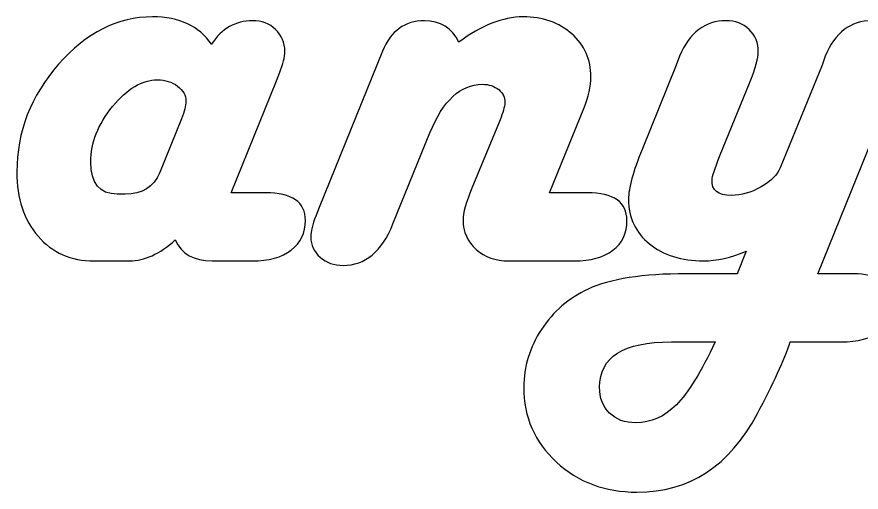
# Model space of a CAD drawing. Header units: millimetres. Extents: x -73.4 to 8.8, y -14.6 to 57.5.
# Drawn here: x -71.22 to -41.13, y -11.59 to 5.36 of the extents above; entities that cross this region are included whole.
import ezdxf

# ---------------------------------------------------------------- set-up
doc = ezdxf.new("R2010")
doc.units = ezdxf.units.MM
doc.header["$MEASUREMENT"] = 0
doc.layers.add('Layer 1', color=7, linetype='Continuous')

msp = doc.modelspace()

# ---------------------------------------------------------------- linework, layer by layer
at = {"layer": 'Layer 1'}
for points, knots in [([(-63.5821, -0.916), (-63.5821, -0.916), (-62.3494, -0.916), (-62.3494, -0.916), (-62.3494, -0.916), (-61.4066, -0.916), (-60.9332, -1.2441), (-60.9332, -1.8968), (-60.9332, -1.8968), (-60.9332, -2.3472), (-61.1012, -2.7021), (-61.4372, -2.958), (-61.4372, -2.958), (-61.7769, -3.2137), (-62.2386, -3.3435), (-62.8303, -3.3435), (-62.8303, -3.3435), (-62.8303, -3.3435), (-64.2617, -3.3435), (-64.2617, -3.3435), (-64.2617, -3.3435), (-64.9027, -3.3435), (-65.3417, -3.0953), (-65.5708, -2.5952), (-65.5708, -2.5952), (-66.1319, -3.0953), (-66.67, -3.3435), (-67.1929, -3.3435), (-67.1929, -3.3435), (-67.1929, -3.3435), (-68.4677, -3.3435), (-68.4677, -3.3435), (-68.4677, -3.3435), (-69.2884, -3.3435), (-69.9524, -3.0494), (-70.4602, -2.4656), (-70.4602, -2.4656), (-70.9639, -1.8816), (-71.2158, -1.1181), (-71.2158, -0.1717), (-71.2158, -0.1717), (-71.2158, 1.2595), (-70.7196, 2.5383), (-69.731, 3.668), (-69.731, 3.668), (-68.7426, 4.794), (-67.6241, 5.3589), (-66.3799, 5.3589), (-66.3799, 5.3589), (-65.4218, 5.3589), (-64.7272, 5.0345), (-64.2845, 4.3818), (-64.2845, 4.3818), (-63.9104, 4.9427), (-63.4218, 5.2214), (-62.8188, 5.2214), (-62.8188, 5.2214), (-62.4905, 5.2214), (-62.2158, 5.1184), (-61.9944, 4.9085), (-61.9944, 4.9085), (-61.7769, 4.6985), (-61.6662, 4.439), (-61.6662, 4.1337), (-61.6662, 4.1337), (-61.6662, 3.9239), (-61.7272, 3.6718), (-61.8455, 3.3818), (-61.8455, 3.3818), (-61.8455, 3.3818), (-61.9676, 3.0802), (-61.9676, 3.0802), (-61.9676, 3.0802), (-61.9676, 3.0802), (-63.5821, -0.916), (-63.5821, -0.916)], [0, 0, 0, 0, 0.05, 0.05, 0.05, 0.05, 0.1, 0.1, 0.1, 0.1, 0.15, 0.15, 0.15, 0.15, 0.2, 0.2, 0.2, 0.2, 0.25, 0.25, 0.25, 0.25, 0.3, 0.3, 0.3, 0.3, 0.35, 0.35, 0.35, 0.35, 0.4, 0.4, 0.4, 0.4, 0.45, 0.45, 0.45, 0.45, 0.5, 0.5, 0.5, 0.5, 0.55, 0.55, 0.55, 0.55, 0.6, 0.6, 0.6, 0.6, 0.65, 0.65, 0.65, 0.65, 0.7, 0.7, 0.7, 0.7, 0.75, 0.75, 0.75, 0.75, 0.8, 0.8, 0.8, 0.8, 0.85, 0.85, 0.85, 0.85, 0.9, 0.9, 0.9, 0.9, 1, 1, 1, 1]), ([(-52.231, -0.916), (-52.231, -0.916), (-50.8875, -0.916), (-50.8875, -0.916), (-50.8875, -0.916), (-49.9449, -0.916), (-49.4753, -1.2479), (-49.4753, -1.9083), (-49.4753, -1.9083), (-49.4753, -2.3586), (-49.6433, -2.7137), (-49.9753, -2.9655), (-49.9753, -2.9655), (-50.3113, -3.2174), (-50.7731, -3.3435), (-51.3571, -3.3435), (-51.3571, -3.3435), (-51.3571, -3.3435), (-53.6929, -3.3435), (-53.6929, -3.3435), (-53.6929, -3.3435), (-54.1509, -3.3435), (-54.5364, -3.206), (-54.8493, -2.9312), (-54.8493, -2.9312), (-55.1586, -2.6526), (-55.3151, -2.3053), (-55.3151, -1.8893), (-55.3151, -1.8893), (-55.3151, -1.6374), (-55.2083, -1.2556), (-54.9983, -0.748), (-54.9983, -0.748), (-54.9983, -0.748), (-53.9983, 1.6909), (-53.9983, 1.6909), (-53.9983, 1.6909), (-53.8913, 1.9427), (-53.8342, 2.1489), (-53.8265, 2.3054), (-53.8265, 2.3054), (-53.8188, 2.4848), (-53.8913, 2.6374), (-54.044, 2.7634), (-54.044, 2.7634), (-54.1966, 2.8894), (-54.3953, 2.9543), (-54.6318, 2.9543), (-54.6318, 2.9543), (-55.4028, 2.9543), (-56.025, 2.3779), (-56.4944, 1.2214), (-56.4944, 1.2214), (-56.4944, 1.2214), (-57.815, -2.0266), (-57.815, -2.0266), (-57.815, -2.0266), (-58.212, -3.0112), (-58.8036, -3.5038), (-59.5861, -3.5038), (-59.5861, -3.5038), (-59.9104, -3.5038), (-60.1815, -3.4084), (-60.4066, -3.2137), (-60.4066, -3.2137), (-60.632, -3.0191), (-60.7426, -2.7786), (-60.7426, -2.4961), (-60.7426, -2.4961), (-60.7426, -2.2861), (-60.6815, -2.0381), (-60.5631, -1.7442), (-60.5631, -1.7442), (-60.5631, -1.7442), (-60.441, -1.4426), (-60.441, -1.4426), (-60.441, -1.4426), (-60.441, -1.4426), (-58.1815, 4.1337), (-58.1815, 4.1337), (-58.1815, 4.1337), (-57.8875, 4.8589), (-57.3953, 5.2214), (-56.6929, 5.2214), (-56.6929, 5.2214), (-56.1166, 5.2214), (-55.7082, 4.9658), (-55.4602, 4.458), (-55.4602, 4.458), (-54.6624, 5.0574), (-53.8991, 5.3589), (-53.1778, 5.3589), (-53.1778, 5.3589), (-52.4753, 5.3589), (-51.8953, 5.1565), (-51.441, 4.7559), (-51.441, 4.7559), (-50.9868, 4.3512), (-50.7578, 3.8398), (-50.7578, 3.2214), (-50.7578, 3.2214), (-50.7578, 2.8778), (-50.8418, 2.5039), (-51.006, 2.0917), (-51.006, 2.0917), (-51.006, 2.0917), (-52.231, -0.916), (-52.231, -0.916)], [0, 0, 0, 0, 0.0357143, 0.0357143, 0.0357143, 0.0357143, 0.0714286, 0.0714286, 0.0714286, 0.0714286, 0.1071429, 0.1071429, 0.1071429, 0.1071429, 0.1428571, 0.1428571, 0.1428571, 0.1428571, 0.1785714, 0.1785714, 0.1785714, 0.1785714, 0.2142857, 0.2142857, 0.2142857, 0.2142857, 0.25, 0.25, 0.25, 0.25, 0.2857143, 0.2857143, 0.2857143, 0.2857143, 0.3214286, 0.3214286, 0.3214286, 0.3214286, 0.3571429, 0.3571429, 0.3571429, 0.3571429, 0.3928571, 0.3928571, 0.3928571, 0.3928571, 0.4285714, 0.4285714, 0.4285714, 0.4285714, 0.4642857, 0.4642857, 0.4642857, 0.4642857, 0.5, 0.5, 0.5, 0.5, 0.5357143, 0.5357143, 0.5357143, 0.5357143, 0.5714286, 0.5714286, 0.5714286, 0.5714286, 0.6071429, 0.6071429, 0.6071429, 0.6071429, 0.6428571, 0.6428571, 0.6428571, 0.6428571, 0.6785714, 0.6785714, 0.6785714, 0.6785714, 0.7142857, 0.7142857, 0.7142857, 0.7142857, 0.75, 0.75, 0.75, 0.75, 0.7857143, 0.7857143, 0.7857143, 0.7857143, 0.8214286, 0.8214286, 0.8214286, 0.8214286, 0.8571429, 0.8571429, 0.8571429, 0.8571429, 0.8928571, 0.8928571, 0.8928571, 0.8928571, 0.9285714, 0.9285714, 0.9285714, 0.9285714, 1, 1, 1, 1]), ([(-40.0318, -5.3426), (-40.1278, -5.5404), (-40.279, -5.716), (-40.4563, -5.8511), (-40.4563, -5.8511), (-40.785, -6.1018), (-41.2464, -6.2289), (-41.8418, -6.2289), (-41.8418, -6.2289), (-41.8418, -6.2289), (-43.6547, -6.2289), (-43.6547, -6.2289), (-43.6547, -6.2289), (-43.8685, -6.8701), (-44.2617, -7.7251), (-44.8265, -8.7862), (-44.8265, -8.7862), (-45.8114, -10.6526), (-47.2387, -11.5877), (-49.1166, -11.5877), (-49.1166, -11.5877), (-50.2578, -11.5877), (-51.2158, -11.2291), (-51.9907, -10.5152), (-51.9907, -10.5152), (-52.7655, -9.7977), (-53.1509, -8.9083), (-53.1509, -7.8511), (-53.1509, -7.8511), (-53.1509, -7.1143), (-52.9411, -6.4235), (-52.5212, -5.7862), (-52.5212, -5.7862), (-52.0976, -5.1488), (-51.548, -4.6718), (-50.8609, -4.351), (-50.8609, -4.351), (-50.0709, -3.9847), (-48.9067, -3.8014), (-47.3648, -3.8014), (-47.3648, -3.8014), (-47.3648, -3.8014), (-45.5441, -3.8014), (-45.5441, -3.8014), (-45.5441, -3.8014), (-45.5441, -3.8014), (-45.2196, -2.9961), (-45.2196, -2.9961), (-45.2196, -2.9961), (-45.7693, -3.2289), (-46.2769, -3.3435), (-46.7387, -3.3435), (-46.7387, -3.3435), (-47.5326, -3.3435), (-48.1815, -3.1411), (-48.6739, -2.7328), (-48.6739, -2.7328), (-49.1701, -2.3282), (-49.4182, -1.7977), (-49.4182, -1.1488), (-49.4182, -1.1488), (-49.4182, -0.7518), (-49.2578, -0.1602), (-48.9372, 0.6298), (-48.9372, 0.6298), (-48.9372, 0.6298), (-47.7236, 3.6414), (-47.7236, 3.6414), (-47.7236, 3.6414), (-47.7236, 3.6414), (-47.6013, 3.9581), (-47.6013, 3.9581), (-47.6013, 3.9581), (-47.2425, 4.8016), (-46.6892, 5.2214), (-45.9411, 5.2214), (-45.9411, 5.2214), (-45.6128, 5.2214), (-45.3418, 5.1184), (-45.1204, 4.9085), (-45.1204, 4.9085), (-44.9029, 4.6985), (-44.7923, 4.4352), (-44.7923, 4.1107), (-44.7923, 4.1107), (-44.7923, 3.897), (-44.8876, 3.5459), (-45.0822, 3.0574), (-45.0822, 3.0574), (-45.0822, 3.0574), (-46.1738, 0.3818), (-46.1738, 0.3818), (-46.1738, 0.3818), (-46.3456, -0.0534), (-46.4335, -0.332), (-46.4412, -0.4579), (-46.4412, -0.4579), (-46.464, -0.8244), (-46.2312, -1.0075), (-45.7503, -1.0075), (-45.7503, -1.0075), (-45.4067, -1.0075), (-45.0556, -0.9083), (-44.6967, -0.706), (-44.6967, -0.706), (-44.3418, -0.5038), (-44.1127, -0.2748), (-44.0173, -0.0229), (-44.0173, -0.0229), (-44.0173, -0.0229), (-42.5212, 3.6414), (-42.5212, 3.6414), (-42.5212, 3.6414), (-42.5212, 3.6414), (-42.4105, 3.9543), (-42.4105, 3.9543), (-42.4105, 3.9543), (-42.0594, 4.7978), (-41.5021, 5.2214), (-40.7426, 5.2214), (-40.7426, 5.2214), (-40.4181, 5.2214), (-40.1433, 5.1145), (-39.9221, 4.9009), (-39.9221, 4.9009), (-39.7044, 4.6909), (-39.5938, 4.4275), (-39.5938, 4.1145), (-39.5938, 4.1145), (-39.5938, 3.897), (-39.651, 3.6452), (-39.7616, 3.3626), (-39.7616, 3.3626), (-39.7616, 3.3626), (-39.8952, 3.0612), (-39.8952, 3.0612), (-39.8952, 3.0612), (-39.8952, 3.0612), (-42.67, -3.8014), (-42.67, -3.8014), (-42.67, -3.8014), (-42.67, -3.8014), (-41.3723, -3.8014), (-41.3723, -3.8014), (-41.3723, -3.8014), (-41.0218, -3.8014), (-40.6437, -3.87), (-40.352, -4.0752), (-40.352, -4.0752), (-40.352, -4.0752), (-40.0318, -5.3426), (-40.0318, -5.3426)], [0, 0, 0, 0, 0.025641, 0.025641, 0.025641, 0.025641, 0.0512821, 0.0512821, 0.0512821, 0.0512821, 0.0769231, 0.0769231, 0.0769231, 0.0769231, 0.1025641, 0.1025641, 0.1025641, 0.1025641, 0.1282051, 0.1282051, 0.1282051, 0.1282051, 0.1538462, 0.1538462, 0.1538462, 0.1538462, 0.1794872, 0.1794872, 0.1794872, 0.1794872, 0.2051282, 0.2051282, 0.2051282, 0.2051282, 0.2307692, 0.2307692, 0.2307692, 0.2307692, 0.2564103, 0.2564103, 0.2564103, 0.2564103, 0.2820513, 0.2820513, 0.2820513, 0.2820513, 0.3076923, 0.3076923, 0.3076923, 0.3076923, 0.3333333, 0.3333333, 0.3333333, 0.3333333, 0.3589744, 0.3589744, 0.3589744, 0.3589744, 0.3846154, 0.3846154, 0.3846154, 0.3846154, 0.4102564, 0.4102564, 0.4102564, 0.4102564, 0.4358974, 0.4358974, 0.4358974, 0.4358974, 0.4615385, 0.4615385, 0.4615385, 0.4615385, 0.4871795, 0.4871795, 0.4871795, 0.4871795, 0.5128205, 0.5128205, 0.5128205, 0.5128205, 0.5384615, 0.5384615, 0.5384615, 0.5384615, 0.5641026, 0.5641026, 0.5641026, 0.5641026, 0.5897436, 0.5897436, 0.5897436, 0.5897436, 0.6153846, 0.6153846, 0.6153846, 0.6153846, 0.6410256, 0.6410256, 0.6410256, 0.6410256, 0.6666667, 0.6666667, 0.6666667, 0.6666667, 0.6923077, 0.6923077, 0.6923077, 0.6923077, 0.7179487, 0.7179487, 0.7179487, 0.7179487, 0.7435897, 0.7435897, 0.7435897, 0.7435897, 0.7692308, 0.7692308, 0.7692308, 0.7692308, 0.7948718, 0.7948718, 0.7948718, 0.7948718, 0.8205128, 0.8205128, 0.8205128, 0.8205128, 0.8461538, 0.8461538, 0.8461538, 0.8461538, 0.8717949, 0.8717949, 0.8717949, 0.8717949, 0.8974359, 0.8974359, 0.8974359, 0.8974359, 0.9230769, 0.9230769, 0.9230769, 0.9230769, 0.9487179, 0.9487179, 0.9487179, 0.9487179, 1, 1, 1, 1]), ([(-67.6395, -0.9617), (-67.6395, -0.9617), (-67.3609, -0.9617), (-67.3609, -0.9617), (-67.3609, -0.9617), (-66.7464, -0.9617), (-66.3379, -0.71), (-66.1356, -0.2099), (-66.1356, -0.2099), (-66.1356, -0.2099), (-65.3494, 1.7252), (-65.3494, 1.7252), (-65.3494, 1.7252), (-65.2463, 1.9809), (-65.1929, 2.1909), (-65.1929, 2.3626), (-65.1929, 2.3626), (-65.1929, 2.5649), (-65.2922, 2.7405), (-65.4905, 2.8894), (-65.4905, 2.8894), (-65.689, 3.0383), (-65.9295, 3.1145), (-66.2043, 3.1145), (-66.2043, 3.1145), (-66.7539, 3.1145), (-67.2884, 2.7978), (-67.8037, 2.1643), (-67.8037, 2.1643), (-68.3227, 1.5267), (-68.5821, 0.8703), (-68.5821, 0.1909), (-68.5821, 0.1909), (-68.5821, -0.5762), (-68.2692, -0.9617), (-67.6395, -0.9617)], [0, 0, 0, 0, 0.1, 0.1, 0.1, 0.1, 0.2, 0.2, 0.2, 0.2, 0.3, 0.3, 0.3, 0.3, 0.4, 0.4, 0.4, 0.4, 0.5, 0.5, 0.5, 0.5, 0.6, 0.6, 0.6, 0.6, 0.7, 0.7, 0.7, 0.7, 0.8, 0.8, 0.8, 0.8, 1, 1, 1, 1]), ([(-46.3264, -6.2289), (-46.3264, -6.2289), (-47.8914, -6.2289), (-47.8914, -6.2289), (-47.8914, -6.2289), (-49.5975, -6.2289), (-50.4487, -6.767), (-50.4487, -7.8473), (-50.4487, -7.8473), (-50.4487, -8.2289), (-50.3305, -8.5344), (-50.0976, -8.767), (-50.0976, -8.767), (-49.8647, -8.9999), (-49.548, -9.1143), (-49.1547, -9.1143), (-49.1547, -9.1143), (-48.6129, -9.1143), (-48.1319, -8.9006), (-47.7121, -8.4733), (-47.7121, -8.4733), (-47.2922, -8.0494), (-46.8303, -7.2977), (-46.3264, -6.2289)], [0, 0, 0, 0, 0.1428571, 0.1428571, 0.1428571, 0.1428571, 0.2857143, 0.2857143, 0.2857143, 0.2857143, 0.4285714, 0.4285714, 0.4285714, 0.4285714, 0.5714286, 0.5714286, 0.5714286, 0.5714286, 0.7142857, 0.7142857, 0.7142857, 0.7142857, 1, 1, 1, 1])]:
    msp.add_open_spline(points, degree=3, knots=knots, dxfattribs=at)
at = {"layer": 'Layer 1', "lineweight": 9}
for points, knots in [([(-63.5821, -0.916), (-63.5821, -0.916), (-62.3494, -0.916), (-62.3494, -0.916), (-62.3494, -0.916), (-61.4066, -0.916), (-60.9332, -1.2441), (-60.9332, -1.8968), (-60.9332, -1.8968), (-60.9332, -2.3472), (-61.1012, -2.7021), (-61.4372, -2.958), (-61.4372, -2.958), (-61.7769, -3.2137), (-62.2386, -3.3435), (-62.8303, -3.3435), (-62.8303, -3.3435), (-62.8303, -3.3435), (-64.2617, -3.3435), (-64.2617, -3.3435), (-64.2617, -3.3435), (-64.9027, -3.3435), (-65.3417, -3.0953), (-65.5708, -2.5952), (-65.5708, -2.5952), (-66.1319, -3.0953), (-66.67, -3.3435), (-67.1929, -3.3435), (-67.1929, -3.3435), (-67.1929, -3.3435), (-68.4677, -3.3435), (-68.4677, -3.3435), (-68.4677, -3.3435), (-69.2884, -3.3435), (-69.9524, -3.0494), (-70.4602, -2.4656), (-70.4602, -2.4656), (-70.9639, -1.8816), (-71.2158, -1.1181), (-71.2158, -0.1717), (-71.2158, -0.1717), (-71.2158, 1.2595), (-70.7196, 2.5383), (-69.731, 3.668), (-69.731, 3.668), (-68.7426, 4.794), (-67.6241, 5.3589), (-66.3799, 5.3589), (-66.3799, 5.3589), (-65.4218, 5.3589), (-64.7272, 5.0345), (-64.2845, 4.3818), (-64.2845, 4.3818), (-63.9104, 4.9427), (-63.4218, 5.2214), (-62.8188, 5.2214), (-62.8188, 5.2214), (-62.4905, 5.2214), (-62.2158, 5.1184), (-61.9944, 4.9085), (-61.9944, 4.9085), (-61.7769, 4.6985), (-61.6662, 4.439), (-61.6662, 4.1337), (-61.6662, 4.1337), (-61.6662, 3.9239), (-61.7272, 3.6718), (-61.8455, 3.3818), (-61.8455, 3.3818), (-61.8455, 3.3818), (-61.9676, 3.0802), (-61.9676, 3.0802), (-61.9676, 3.0802), (-61.9676, 3.0802), (-63.5821, -0.916), (-63.5821, -0.916)], [0, 0, 0, 0, 0.05, 0.05, 0.05, 0.05, 0.1, 0.1, 0.1, 0.1, 0.15, 0.15, 0.15, 0.15, 0.2, 0.2, 0.2, 0.2, 0.25, 0.25, 0.25, 0.25, 0.3, 0.3, 0.3, 0.3, 0.35, 0.35, 0.35, 0.35, 0.4, 0.4, 0.4, 0.4, 0.45, 0.45, 0.45, 0.45, 0.5, 0.5, 0.5, 0.5, 0.55, 0.55, 0.55, 0.55, 0.6, 0.6, 0.6, 0.6, 0.65, 0.65, 0.65, 0.65, 0.7, 0.7, 0.7, 0.7, 0.75, 0.75, 0.75, 0.75, 0.8, 0.8, 0.8, 0.8, 0.85, 0.85, 0.85, 0.85, 0.9, 0.9, 0.9, 0.9, 1, 1, 1, 1]), ([(-52.231, -0.916), (-52.231, -0.916), (-50.8875, -0.916), (-50.8875, -0.916), (-50.8875, -0.916), (-49.9449, -0.916), (-49.4753, -1.2479), (-49.4753, -1.9083), (-49.4753, -1.9083), (-49.4753, -2.3586), (-49.6433, -2.7137), (-49.9753, -2.9655), (-49.9753, -2.9655), (-50.3113, -3.2174), (-50.7731, -3.3435), (-51.3571, -3.3435), (-51.3571, -3.3435), (-51.3571, -3.3435), (-53.6929, -3.3435), (-53.6929, -3.3435), (-53.6929, -3.3435), (-54.1509, -3.3435), (-54.5364, -3.206), (-54.8493, -2.9312), (-54.8493, -2.9312), (-55.1586, -2.6526), (-55.3151, -2.3053), (-55.3151, -1.8893), (-55.3151, -1.8893), (-55.3151, -1.6374), (-55.2083, -1.2556), (-54.9983, -0.748), (-54.9983, -0.748), (-54.9983, -0.748), (-53.9983, 1.6909), (-53.9983, 1.6909), (-53.9983, 1.6909), (-53.8913, 1.9427), (-53.8342, 2.1489), (-53.8265, 2.3054), (-53.8265, 2.3054), (-53.8188, 2.4848), (-53.8913, 2.6374), (-54.044, 2.7634), (-54.044, 2.7634), (-54.1966, 2.8894), (-54.3953, 2.9543), (-54.6318, 2.9543), (-54.6318, 2.9543), (-55.4028, 2.9543), (-56.025, 2.3779), (-56.4944, 1.2214), (-56.4944, 1.2214), (-56.4944, 1.2214), (-57.815, -2.0266), (-57.815, -2.0266), (-57.815, -2.0266), (-58.212, -3.0112), (-58.8036, -3.5038), (-59.5861, -3.5038), (-59.5861, -3.5038), (-59.9104, -3.5038), (-60.1815, -3.4084), (-60.4066, -3.2137), (-60.4066, -3.2137), (-60.632, -3.0191), (-60.7426, -2.7786), (-60.7426, -2.4961), (-60.7426, -2.4961), (-60.7426, -2.2861), (-60.6815, -2.0381), (-60.5631, -1.7442), (-60.5631, -1.7442), (-60.5631, -1.7442), (-60.441, -1.4426), (-60.441, -1.4426), (-60.441, -1.4426), (-60.441, -1.4426), (-58.1815, 4.1337), (-58.1815, 4.1337), (-58.1815, 4.1337), (-57.8875, 4.8589), (-57.3953, 5.2214), (-56.6929, 5.2214), (-56.6929, 5.2214), (-56.1166, 5.2214), (-55.7082, 4.9658), (-55.4602, 4.458), (-55.4602, 4.458), (-54.6624, 5.0574), (-53.8991, 5.3589), (-53.1778, 5.3589), (-53.1778, 5.3589), (-52.4753, 5.3589), (-51.8953, 5.1565), (-51.441, 4.7559), (-51.441, 4.7559), (-50.9868, 4.3512), (-50.7578, 3.8398), (-50.7578, 3.2214), (-50.7578, 3.2214), (-50.7578, 2.8778), (-50.8418, 2.5039), (-51.006, 2.0917), (-51.006, 2.0917), (-51.006, 2.0917), (-52.231, -0.916), (-52.231, -0.916)], [0, 0, 0, 0, 0.0357143, 0.0357143, 0.0357143, 0.0357143, 0.0714286, 0.0714286, 0.0714286, 0.0714286, 0.1071429, 0.1071429, 0.1071429, 0.1071429, 0.1428571, 0.1428571, 0.1428571, 0.1428571, 0.1785714, 0.1785714, 0.1785714, 0.1785714, 0.2142857, 0.2142857, 0.2142857, 0.2142857, 0.25, 0.25, 0.25, 0.25, 0.2857143, 0.2857143, 0.2857143, 0.2857143, 0.3214286, 0.3214286, 0.3214286, 0.3214286, 0.3571429, 0.3571429, 0.3571429, 0.3571429, 0.3928571, 0.3928571, 0.3928571, 0.3928571, 0.4285714, 0.4285714, 0.4285714, 0.4285714, 0.4642857, 0.4642857, 0.4642857, 0.4642857, 0.5, 0.5, 0.5, 0.5, 0.5357143, 0.5357143, 0.5357143, 0.5357143, 0.5714286, 0.5714286, 0.5714286, 0.5714286, 0.6071429, 0.6071429, 0.6071429, 0.6071429, 0.6428571, 0.6428571, 0.6428571, 0.6428571, 0.6785714, 0.6785714, 0.6785714, 0.6785714, 0.7142857, 0.7142857, 0.7142857, 0.7142857, 0.75, 0.75, 0.75, 0.75, 0.7857143, 0.7857143, 0.7857143, 0.7857143, 0.8214286, 0.8214286, 0.8214286, 0.8214286, 0.8571429, 0.8571429, 0.8571429, 0.8571429, 0.8928571, 0.8928571, 0.8928571, 0.8928571, 0.9285714, 0.9285714, 0.9285714, 0.9285714, 1, 1, 1, 1]), ([(-40.0318, -5.3426), (-40.1278, -5.5404), (-40.279, -5.716), (-40.4563, -5.8511), (-40.4563, -5.8511), (-40.785, -6.1018), (-41.2464, -6.2289), (-41.8418, -6.2289), (-41.8418, -6.2289), (-41.8418, -6.2289), (-43.6547, -6.2289), (-43.6547, -6.2289), (-43.6547, -6.2289), (-43.8685, -6.8701), (-44.2617, -7.7251), (-44.8265, -8.7862), (-44.8265, -8.7862), (-45.8114, -10.6526), (-47.2387, -11.5877), (-49.1166, -11.5877), (-49.1166, -11.5877), (-50.2578, -11.5877), (-51.2158, -11.2291), (-51.9907, -10.5152), (-51.9907, -10.5152), (-52.7655, -9.7977), (-53.1509, -8.9083), (-53.1509, -7.8511), (-53.1509, -7.8511), (-53.1509, -7.1143), (-52.9411, -6.4235), (-52.5212, -5.7862), (-52.5212, -5.7862), (-52.0976, -5.1488), (-51.548, -4.6718), (-50.8609, -4.351), (-50.8609, -4.351), (-50.0709, -3.9847), (-48.9067, -3.8014), (-47.3648, -3.8014), (-47.3648, -3.8014), (-47.3648, -3.8014), (-45.5441, -3.8014), (-45.5441, -3.8014), (-45.5441, -3.8014), (-45.5441, -3.8014), (-45.2196, -2.9961), (-45.2196, -2.9961), (-45.2196, -2.9961), (-45.7693, -3.2289), (-46.2769, -3.3435), (-46.7387, -3.3435), (-46.7387, -3.3435), (-47.5326, -3.3435), (-48.1815, -3.1411), (-48.6739, -2.7328), (-48.6739, -2.7328), (-49.1701, -2.3282), (-49.4182, -1.7977), (-49.4182, -1.1488), (-49.4182, -1.1488), (-49.4182, -0.7518), (-49.2578, -0.1602), (-48.9372, 0.6298), (-48.9372, 0.6298), (-48.9372, 0.6298), (-47.7236, 3.6414), (-47.7236, 3.6414), (-47.7236, 3.6414), (-47.7236, 3.6414), (-47.6013, 3.9581), (-47.6013, 3.9581), (-47.6013, 3.9581), (-47.2425, 4.8016), (-46.6892, 5.2214), (-45.9411, 5.2214), (-45.9411, 5.2214), (-45.6128, 5.2214), (-45.3418, 5.1184), (-45.1204, 4.9085), (-45.1204, 4.9085), (-44.9029, 4.6985), (-44.7923, 4.4352), (-44.7923, 4.1107), (-44.7923, 4.1107), (-44.7923, 3.897), (-44.8876, 3.5459), (-45.0822, 3.0574), (-45.0822, 3.0574), (-45.0822, 3.0574), (-46.1738, 0.3818), (-46.1738, 0.3818), (-46.1738, 0.3818), (-46.3456, -0.0534), (-46.4335, -0.332), (-46.4412, -0.4579), (-46.4412, -0.4579), (-46.464, -0.8244), (-46.2312, -1.0075), (-45.7503, -1.0075), (-45.7503, -1.0075), (-45.4067, -1.0075), (-45.0556, -0.9083), (-44.6967, -0.706), (-44.6967, -0.706), (-44.3418, -0.5038), (-44.1127, -0.2748), (-44.0173, -0.0229), (-44.0173, -0.0229), (-44.0173, -0.0229), (-42.5212, 3.6414), (-42.5212, 3.6414), (-42.5212, 3.6414), (-42.5212, 3.6414), (-42.4105, 3.9543), (-42.4105, 3.9543), (-42.4105, 3.9543), (-42.0594, 4.7978), (-41.5021, 5.2214), (-40.7426, 5.2214), (-40.7426, 5.2214), (-40.4181, 5.2214), (-40.1433, 5.1145), (-39.9221, 4.9009), (-39.9221, 4.9009), (-39.7044, 4.6909), (-39.5938, 4.4275), (-39.5938, 4.1145), (-39.5938, 4.1145), (-39.5938, 3.897), (-39.651, 3.6452), (-39.7616, 3.3626), (-39.7616, 3.3626), (-39.7616, 3.3626), (-39.8952, 3.0612), (-39.8952, 3.0612), (-39.8952, 3.0612), (-39.8952, 3.0612), (-42.67, -3.8014), (-42.67, -3.8014), (-42.67, -3.8014), (-42.67, -3.8014), (-41.3723, -3.8014), (-41.3723, -3.8014), (-41.3723, -3.8014), (-41.0218, -3.8014), (-40.6437, -3.87), (-40.352, -4.0752)], [0, 0, 0, 0, 0.0263158, 0.0263158, 0.0263158, 0.0263158, 0.0526316, 0.0526316, 0.0526316, 0.0526316, 0.0789474, 0.0789474, 0.0789474, 0.0789474, 0.1052632, 0.1052632, 0.1052632, 0.1052632, 0.1315789, 0.1315789, 0.1315789, 0.1315789, 0.1578947, 0.1578947, 0.1578947, 0.1578947, 0.1842105, 0.1842105, 0.1842105, 0.1842105, 0.2105263, 0.2105263, 0.2105263, 0.2105263, 0.2368421, 0.2368421, 0.2368421, 0.2368421, 0.2631579, 0.2631579, 0.2631579, 0.2631579, 0.2894737, 0.2894737, 0.2894737, 0.2894737, 0.3157895, 0.3157895, 0.3157895, 0.3157895, 0.3421053, 0.3421053, 0.3421053, 0.3421053, 0.3684211, 0.3684211, 0.3684211, 0.3684211, 0.3947368, 0.3947368, 0.3947368, 0.3947368, 0.4210526, 0.4210526, 0.4210526, 0.4210526, 0.4473684, 0.4473684, 0.4473684, 0.4473684, 0.4736842, 0.4736842, 0.4736842, 0.4736842, 0.5, 0.5, 0.5, 0.5, 0.5263158, 0.5263158, 0.5263158, 0.5263158, 0.5526316, 0.5526316, 0.5526316, 0.5526316, 0.5789474, 0.5789474, 0.5789474, 0.5789474, 0.6052632, 0.6052632, 0.6052632, 0.6052632, 0.6315789, 0.6315789, 0.6315789, 0.6315789, 0.6578947, 0.6578947, 0.6578947, 0.6578947, 0.6842105, 0.6842105, 0.6842105, 0.6842105, 0.7105263, 0.7105263, 0.7105263, 0.7105263, 0.7368421, 0.7368421, 0.7368421, 0.7368421, 0.7631579, 0.7631579, 0.7631579, 0.7631579, 0.7894737, 0.7894737, 0.7894737, 0.7894737, 0.8157895, 0.8157895, 0.8157895, 0.8157895, 0.8421053, 0.8421053, 0.8421053, 0.8421053, 0.8684211, 0.8684211, 0.8684211, 0.8684211, 0.8947368, 0.8947368, 0.8947368, 0.8947368, 0.9210526, 0.9210526, 0.9210526, 0.9210526, 0.9473684, 0.9473684, 0.9473684, 0.9473684, 1, 1, 1, 1]), ([(-67.6395, -0.9617), (-67.6395, -0.9617), (-67.3609, -0.9617), (-67.3609, -0.9617), (-67.3609, -0.9617), (-66.7464, -0.9617), (-66.3379, -0.71), (-66.1356, -0.2099), (-66.1356, -0.2099), (-66.1356, -0.2099), (-65.3494, 1.7252), (-65.3494, 1.7252), (-65.3494, 1.7252), (-65.2463, 1.9809), (-65.1929, 2.1909), (-65.1929, 2.3626), (-65.1929, 2.3626), (-65.1929, 2.5649), (-65.2922, 2.7405), (-65.4905, 2.8894), (-65.4905, 2.8894), (-65.689, 3.0383), (-65.9295, 3.1145), (-66.2043, 3.1145), (-66.2043, 3.1145), (-66.7539, 3.1145), (-67.2884, 2.7978), (-67.8037, 2.1643), (-67.8037, 2.1643), (-68.3227, 1.5267), (-68.5821, 0.8703), (-68.5821, 0.1909), (-68.5821, 0.1909), (-68.5821, -0.5762), (-68.2692, -0.9617), (-67.6395, -0.9617)], [0, 0, 0, 0, 0.1, 0.1, 0.1, 0.1, 0.2, 0.2, 0.2, 0.2, 0.3, 0.3, 0.3, 0.3, 0.4, 0.4, 0.4, 0.4, 0.5, 0.5, 0.5, 0.5, 0.6, 0.6, 0.6, 0.6, 0.7, 0.7, 0.7, 0.7, 0.8, 0.8, 0.8, 0.8, 1, 1, 1, 1]), ([(-46.3264, -6.2289), (-46.3264, -6.2289), (-47.8914, -6.2289), (-47.8914, -6.2289), (-47.8914, -6.2289), (-49.5975, -6.2289), (-50.4487, -6.767), (-50.4487, -7.8473), (-50.4487, -7.8473), (-50.4487, -8.2289), (-50.3305, -8.5344), (-50.0976, -8.767), (-50.0976, -8.767), (-49.8647, -8.9999), (-49.548, -9.1143), (-49.1547, -9.1143), (-49.1547, -9.1143), (-48.6129, -9.1143), (-48.1319, -8.9006), (-47.7121, -8.4733), (-47.7121, -8.4733), (-47.2922, -8.0494), (-46.8303, -7.2977), (-46.3264, -6.2289)], [0, 0, 0, 0, 0.1428571, 0.1428571, 0.1428571, 0.1428571, 0.2857143, 0.2857143, 0.2857143, 0.2857143, 0.4285714, 0.4285714, 0.4285714, 0.4285714, 0.5714286, 0.5714286, 0.5714286, 0.5714286, 0.7142857, 0.7142857, 0.7142857, 0.7142857, 1, 1, 1, 1])]:
    msp.add_open_spline(points, degree=3, knots=knots, dxfattribs=at)

doc.saveas('drawing.dxf')
